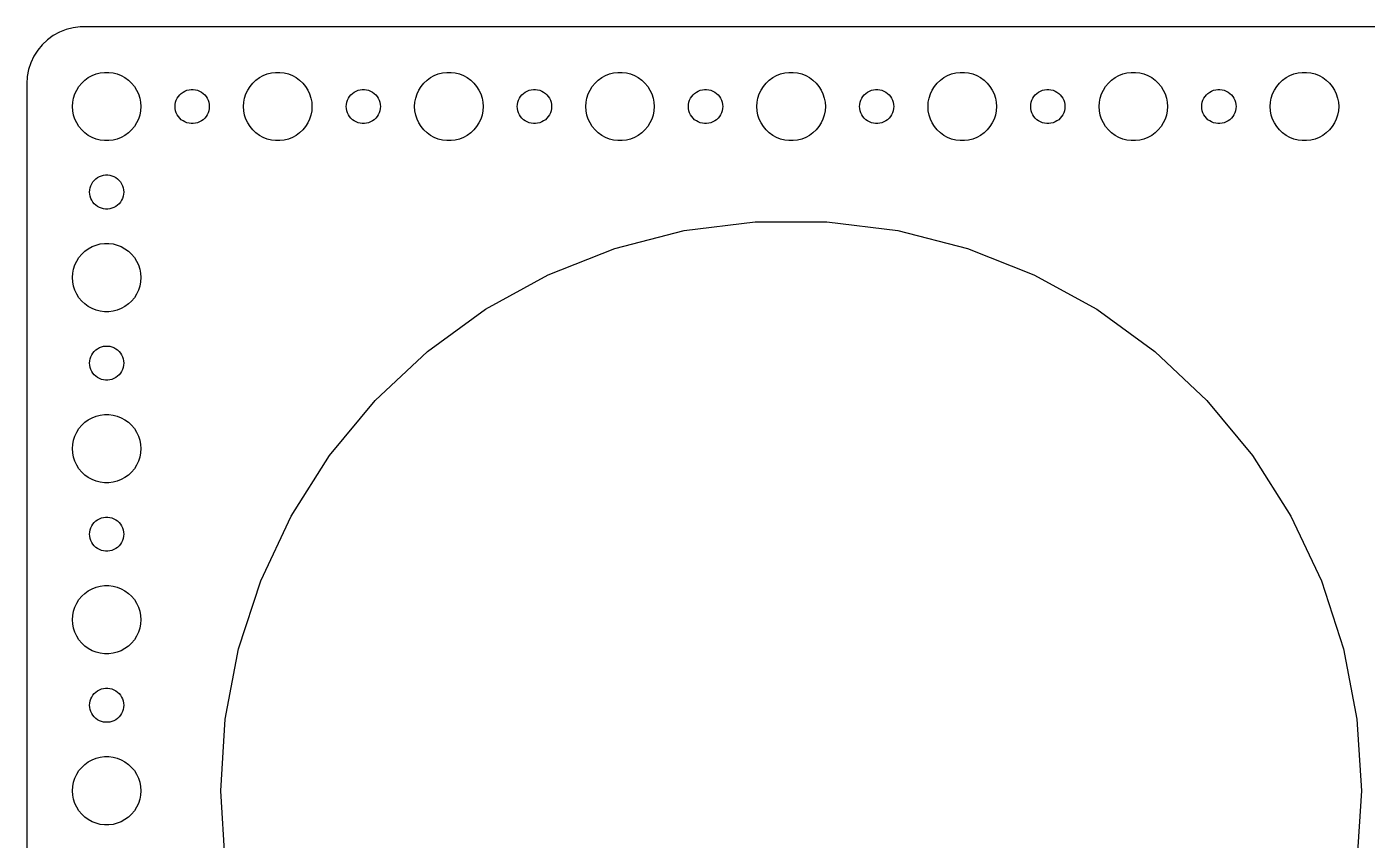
# Model space of a CAD drawing. Header units: metres. Extents: x -277 to 277, y -67 to 67.
# Drawn here: x -277 to -159.5, y -4.3 to 67 of the extents above; entities that cross this region are included whole.
import ezdxf

# ---------------------------------------------------------------- set-up
doc = ezdxf.new("R2010")
doc.units = ezdxf.units.M

msp = doc.modelspace()

# ---------------------------------------------------------------- linework, layer by layer
for p, q in [((-272.314, 66.9901), (-272.937, 66.9114)), ((272.314, 66.9901), (-272.314, 66.9901)), ((-275.187, 65.8526), (-275.645, 65.4227)), ((-274.679, 66.2216), (-275.187, 65.8526)), ((-274.129, 66.5241), (-274.679, 66.2216)), ((-273.545, 66.7553), (-274.129, 66.5241)), ((-272.937, 66.9114), (-273.545, 66.7553)), ((-276.045, 64.9389), (-276.382, 64.4088)), ((-275.645, 65.4227), (-276.045, 64.9389)), ((-276.649, 63.8406), (-276.843, 63.2434)), ((-276.382, 64.4088), (-276.649, 63.8406)), ((-276.961, 62.6267), (-277, 62)), ((-276.843, 63.2434), (-276.961, 62.6267)), ((-272.187, 62.0536), (-271.912, 62.3115)), ((-271.912, 62.3115), (-271.607, 62.533)), ((-271.607, 62.533), (-271.277, 62.7145)), ((-271.277, 62.7145), (-270.927, 62.8532)), ((-270.927, 62.8532), (-270.562, 62.9469)), ((-270.562, 62.9469), (-270.188, 62.9941)), ((-270.188, 62.9941), (-269.812, 62.9941)), ((-269.812, 62.9941), (-269.438, 62.9469)), ((-269.438, 62.9469), (-269.073, 62.8532)), ((-269.073, 62.8532), (-268.723, 62.7145)), ((-268.723, 62.7145), (-268.393, 62.533)), ((-268.393, 62.533), (-268.088, 62.3115)), ((-268.088, 62.3115), (-267.813, 62.0536)), ((-257.187, 62.0536), (-256.912, 62.3115)), ((-256.912, 62.3115), (-256.607, 62.533)), ((-256.607, 62.533), (-256.277, 62.7145)), ((-256.277, 62.7145), (-255.927, 62.8532)), ((-255.927, 62.8532), (-255.562, 62.9469)), ((-255.562, 62.9469), (-255.188, 62.9941)), ((-255.188, 62.9941), (-254.812, 62.9941)), ((-254.812, 62.9941), (-254.438, 62.9469)), ((-254.438, 62.9469), (-254.073, 62.8532)), ((-254.073, 62.8532), (-253.723, 62.7145)), ((-253.723, 62.7145), (-253.393, 62.533)), ((-253.393, 62.533), (-253.088, 62.3115)), ((-253.088, 62.3115), (-252.813, 62.0536)), ((-242.187, 62.0536), (-241.912, 62.3115)), ((-241.912, 62.3115), (-241.607, 62.533)), ((-241.607, 62.533), (-241.277, 62.7145)), ((-241.277, 62.7145), (-240.927, 62.8532)), ((-240.927, 62.8532), (-240.562, 62.9469)), ((-240.562, 62.9469), (-240.188, 62.9941)), ((-240.188, 62.9941), (-239.812, 62.9941)), ((-239.812, 62.9941), (-239.438, 62.9469)), ((-239.438, 62.9469), (-239.073, 62.8532)), ((-239.073, 62.8532), (-238.723, 62.7145)), ((-238.723, 62.7145), (-238.393, 62.533)), ((-238.393, 62.533), (-238.088, 62.3115)), ((-238.088, 62.3115), (-237.813, 62.0536)), ((-227.187, 62.0536), (-226.912, 62.3115)), ((-226.912, 62.3115), (-226.607, 62.533)), ((-226.607, 62.533), (-226.277, 62.7145)), ((-226.277, 62.7145), (-225.927, 62.8532)), ((-225.927, 62.8532), (-225.562, 62.9469)), ((-225.562, 62.9469), (-225.188, 62.9941)), ((-225.188, 62.9941), (-224.812, 62.9941)), ((-224.812, 62.9941), (-224.438, 62.9469)), ((-224.438, 62.9469), (-224.073, 62.8532)), ((-224.073, 62.8532), (-223.723, 62.7145)), ((-223.723, 62.7145), (-223.393, 62.533)), ((-223.393, 62.533), (-223.088, 62.3115)), ((-223.088, 62.3115), (-222.813, 62.0536)), ((-212.187, 62.0536), (-211.912, 62.3115)), ((-211.912, 62.3115), (-211.607, 62.533)), ((-211.607, 62.533), (-211.277, 62.7145)), ((-211.277, 62.7145), (-210.927, 62.8532)), ((-210.927, 62.8532), (-210.562, 62.9469)), ((-210.562, 62.9469), (-210.188, 62.9941)), ((-210.188, 62.9941), (-209.812, 62.9941)), ((-209.812, 62.9941), (-209.438, 62.9469)), ((-209.438, 62.9469), (-209.073, 62.8532)), ((-209.073, 62.8532), (-208.723, 62.7145)), ((-208.723, 62.7145), (-208.393, 62.533)), ((-208.393, 62.533), (-208.088, 62.3115)), ((-208.088, 62.3115), (-207.813, 62.0536)), ((-197.187, 62.0536), (-196.912, 62.3115)), ((-196.912, 62.3115), (-196.607, 62.533)), ((-196.607, 62.533), (-196.277, 62.7145)), ((-196.277, 62.7145), (-195.927, 62.8532)), ((-195.927, 62.8532), (-195.562, 62.9469)), ((-195.562, 62.9469), (-195.188, 62.9941)), ((-195.188, 62.9941), (-194.812, 62.9941)), ((-194.812, 62.9941), (-194.438, 62.9469)), ((-194.438, 62.9469), (-194.073, 62.8532)), ((-194.073, 62.8532), (-193.723, 62.7145)), ((-193.723, 62.7145), (-193.393, 62.533)), ((-193.393, 62.533), (-193.088, 62.3115)), ((-193.088, 62.3115), (-192.813, 62.0536)), ((-182.187, 62.0536), (-181.912, 62.3115)), ((-181.912, 62.3115), (-181.607, 62.533)), ((-181.607, 62.533), (-181.277, 62.7145)), ((-181.277, 62.7145), (-180.927, 62.8532)), ((-180.927, 62.8532), (-180.562, 62.9469)), ((-180.562, 62.9469), (-180.188, 62.9941)), ((-180.188, 62.9941), (-179.812, 62.9941)), ((-179.812, 62.9941), (-179.438, 62.9469)), ((-179.438, 62.9469), (-179.073, 62.8532)), ((-179.073, 62.8532), (-178.723, 62.7145)), ((-178.723, 62.7145), (-178.393, 62.533)), ((-178.393, 62.533), (-178.088, 62.3115)), ((-178.088, 62.3115), (-177.813, 62.0536)), ((-167.187, 62.0536), (-166.912, 62.3115)), ((-166.912, 62.3115), (-166.607, 62.533)), ((-166.607, 62.533), (-166.277, 62.7145)), ((-166.277, 62.7145), (-165.927, 62.8532)), ((-165.927, 62.8532), (-165.562, 62.9469)), ((-165.562, 62.9469), (-165.188, 62.9941)), ((-165.188, 62.9941), (-164.812, 62.9941)), ((-164.812, 62.9941), (-164.438, 62.9469)), ((-164.438, 62.9469), (-164.073, 62.8532)), ((-164.073, 62.8532), (-163.723, 62.7145)), ((-163.723, 62.7145), (-163.393, 62.533)), ((-163.393, 62.533), (-163.088, 62.3115)), ((-163.088, 62.3115), (-162.813, 62.0536)), ((-277, 62), (-277, -62)), ((-272.906, 60.7461), (-272.789, 61.1044)), ((-272.789, 61.1044), (-272.629, 61.4453)), ((-272.629, 61.4453), (-272.427, 61.7634)), ((-272.427, 61.7634), (-272.187, 62.0536)), ((-267.813, 62.0536), (-267.573, 61.7634)), ((-267.573, 61.7634), (-267.371, 61.4453)), ((-267.371, 61.4453), (-267.211, 61.1044)), ((-267.211, 61.1044), (-267.094, 60.7461)), ((-263.593, 61.0268), (-263.456, 61.1558)), ((-263.456, 61.1558), (-263.304, 61.2665)), ((-263.304, 61.2665), (-263.139, 61.3572)), ((-263.139, 61.3572), (-262.964, 61.4266)), ((-262.964, 61.4266), (-262.781, 61.4734)), ((-262.781, 61.4734), (-262.594, 61.497)), ((-262.594, 61.497), (-262.406, 61.497)), ((-262.406, 61.497), (-262.219, 61.4734)), ((-262.219, 61.4734), (-262.036, 61.4266)), ((-262.036, 61.4266), (-261.861, 61.3572)), ((-261.861, 61.3572), (-261.696, 61.2665)), ((-261.696, 61.2665), (-261.544, 61.1558)), ((-261.544, 61.1558), (-261.407, 61.0268)), ((-257.906, 60.7461), (-257.789, 61.1044)), ((-257.789, 61.1044), (-257.629, 61.4453)), ((-257.629, 61.4453), (-257.427, 61.7634)), ((-257.427, 61.7634), (-257.187, 62.0536)), ((-252.813, 62.0536), (-252.573, 61.7634)), ((-252.573, 61.7634), (-252.371, 61.4453)), ((-252.371, 61.4453), (-252.211, 61.1044)), ((-252.211, 61.1044), (-252.094, 60.7461)), ((-248.593, 61.0268), (-248.456, 61.1558)), ((-248.456, 61.1558), (-248.304, 61.2665)), ((-248.304, 61.2665), (-248.139, 61.3572)), ((-248.139, 61.3572), (-247.964, 61.4266)), ((-247.964, 61.4266), (-247.781, 61.4734)), ((-247.781, 61.4734), (-247.594, 61.497)), ((-247.594, 61.497), (-247.406, 61.497)), ((-247.406, 61.497), (-247.219, 61.4734)), ((-247.219, 61.4734), (-247.036, 61.4266)), ((-247.036, 61.4266), (-246.861, 61.3572)), ((-246.861, 61.3572), (-246.696, 61.2665)), ((-246.696, 61.2665), (-246.544, 61.1558)), ((-246.544, 61.1558), (-246.407, 61.0268)), ((-242.906, 60.7461), (-242.789, 61.1044)), ((-242.789, 61.1044), (-242.629, 61.4453)), ((-242.629, 61.4453), (-242.427, 61.7634)), ((-242.427, 61.7634), (-242.187, 62.0536)), ((-237.813, 62.0536), (-237.573, 61.7634)), ((-237.573, 61.7634), (-237.371, 61.4453)), ((-237.371, 61.4453), (-237.211, 61.1044)), ((-237.211, 61.1044), (-237.094, 60.7461)), ((-233.593, 61.0268), (-233.456, 61.1558)), ((-233.456, 61.1558), (-233.304, 61.2665)), ((-233.304, 61.2665), (-233.139, 61.3572)), ((-233.139, 61.3572), (-232.964, 61.4266)), ((-232.964, 61.4266), (-232.781, 61.4734)), ((-232.781, 61.4734), (-232.594, 61.497)), ((-232.594, 61.497), (-232.406, 61.497)), ((-232.406, 61.497), (-232.219, 61.4734)), ((-232.219, 61.4734), (-232.036, 61.4266)), ((-232.036, 61.4266), (-231.861, 61.3572)), ((-231.861, 61.3572), (-231.696, 61.2665)), ((-231.696, 61.2665), (-231.544, 61.1558)), ((-231.544, 61.1558), (-231.407, 61.0268)), ((-227.906, 60.7461), (-227.789, 61.1044)), ((-227.789, 61.1044), (-227.629, 61.4453)), ((-227.629, 61.4453), (-227.427, 61.7634)), ((-227.427, 61.7634), (-227.187, 62.0536)), ((-222.813, 62.0536), (-222.573, 61.7634)), ((-222.573, 61.7634), (-222.371, 61.4453)), ((-222.371, 61.4453), (-222.211, 61.1044)), ((-222.211, 61.1044), (-222.094, 60.7461)), ((-218.593, 61.0268), (-218.456, 61.1558)), ((-218.456, 61.1558), (-218.304, 61.2665)), ((-218.304, 61.2665), (-218.139, 61.3572)), ((-218.139, 61.3572), (-217.964, 61.4266)), ((-217.964, 61.4266), (-217.781, 61.4734)), ((-217.781, 61.4734), (-217.594, 61.497)), ((-217.594, 61.497), (-217.406, 61.497)), ((-217.406, 61.497), (-217.219, 61.4734)), ((-217.219, 61.4734), (-217.036, 61.4266)), ((-217.036, 61.4266), (-216.861, 61.3572)), ((-216.861, 61.3572), (-216.696, 61.2665)), ((-216.696, 61.2665), (-216.544, 61.1558)), ((-216.544, 61.1558), (-216.407, 61.0268)), ((-212.906, 60.7461), (-212.789, 61.1044)), ((-212.789, 61.1044), (-212.629, 61.4453)), ((-212.629, 61.4453), (-212.427, 61.7634)), ((-212.427, 61.7634), (-212.187, 62.0536)), ((-207.813, 62.0536), (-207.573, 61.7634)), ((-207.573, 61.7634), (-207.371, 61.4453)), ((-207.371, 61.4453), (-207.211, 61.1044)), ((-207.211, 61.1044), (-207.094, 60.7461)), ((-203.593, 61.0268), (-203.456, 61.1558)), ((-203.456, 61.1558), (-203.304, 61.2665)), ((-203.304, 61.2665), (-203.139, 61.3572)), ((-203.139, 61.3572), (-202.964, 61.4266)), ((-202.964, 61.4266), (-202.781, 61.4734)), ((-202.781, 61.4734), (-202.594, 61.497)), ((-202.594, 61.497), (-202.406, 61.497)), ((-202.406, 61.497), (-202.219, 61.4734)), ((-202.219, 61.4734), (-202.036, 61.4266)), ((-202.036, 61.4266), (-201.861, 61.3572)), ((-201.861, 61.3572), (-201.696, 61.2665)), ((-201.696, 61.2665), (-201.544, 61.1558)), ((-201.544, 61.1558), (-201.407, 61.0268)), ((-197.906, 60.7461), (-197.789, 61.1044)), ((-197.789, 61.1044), (-197.629, 61.4453)), ((-197.629, 61.4453), (-197.427, 61.7634)), ((-197.427, 61.7634), (-197.187, 62.0536)), ((-192.813, 62.0536), (-192.573, 61.7634)), ((-192.573, 61.7634), (-192.371, 61.4453)), ((-192.371, 61.4453), (-192.211, 61.1044)), ((-192.211, 61.1044), (-192.094, 60.7461)), ((-188.593, 61.0268), (-188.456, 61.1558)), ((-188.456, 61.1558), (-188.304, 61.2665)), ((-188.304, 61.2665), (-188.139, 61.3572)), ((-188.139, 61.3572), (-187.964, 61.4266)), ((-187.964, 61.4266), (-187.781, 61.4734)), ((-187.781, 61.4734), (-187.594, 61.497)), ((-187.594, 61.497), (-187.406, 61.497)), ((-187.406, 61.497), (-187.219, 61.4734)), ((-187.219, 61.4734), (-187.036, 61.4266)), ((-187.036, 61.4266), (-186.861, 61.3572)), ((-186.861, 61.3572), (-186.696, 61.2665)), ((-186.696, 61.2665), (-186.544, 61.1558)), ((-186.544, 61.1558), (-186.407, 61.0268)), ((-182.906, 60.7461), (-182.789, 61.1044)), ((-182.789, 61.1044), (-182.629, 61.4453)), ((-182.629, 61.4453), (-182.427, 61.7634)), ((-182.427, 61.7634), (-182.187, 62.0536)), ((-177.813, 62.0536), (-177.573, 61.7634)), ((-177.573, 61.7634), (-177.371, 61.4453)), ((-177.371, 61.4453), (-177.211, 61.1044)), ((-177.211, 61.1044), (-177.094, 60.7461)), ((-173.593, 61.0268), (-173.456, 61.1558)), ((-173.456, 61.1558), (-173.304, 61.2665)), ((-173.304, 61.2665), (-173.139, 61.3572)), ((-173.139, 61.3572), (-172.964, 61.4266)), ((-172.964, 61.4266), (-172.781, 61.4734)), ((-172.781, 61.4734), (-172.594, 61.497)), ((-172.594, 61.497), (-172.406, 61.497)), ((-172.406, 61.497), (-172.219, 61.4734)), ((-172.219, 61.4734), (-172.036, 61.4266)), ((-172.036, 61.4266), (-171.861, 61.3572)), ((-171.861, 61.3572), (-171.696, 61.2665)), ((-171.696, 61.2665), (-171.544, 61.1558)), ((-171.544, 61.1558), (-171.407, 61.0268)), ((-167.906, 60.7461), (-167.789, 61.1044)), ((-167.789, 61.1044), (-167.629, 61.4453)), ((-167.629, 61.4453), (-167.427, 61.7634)), ((-167.427, 61.7634), (-167.187, 62.0536)), ((-162.813, 62.0536), (-162.573, 61.7634)), ((-162.573, 61.7634), (-162.371, 61.4453)), ((-162.371, 61.4453), (-162.211, 61.1044)), ((-162.211, 61.1044), (-162.094, 60.7461)), ((-273, 60), (-272.976, 60.376)), ((-272.976, 59.624), (-273, 60)), ((-272.976, 60.376), (-272.906, 60.7461)), ((-267.094, 60.7461), (-267.024, 60.376)), ((-267.024, 60.376), (-267, 60)), ((-267, 60), (-267.024, 59.624)), ((-264, 60), (-263.988, 60.188)), ((-263.988, 59.812), (-264, 60)), ((-263.988, 60.188), (-263.953, 60.373)), ((-263.953, 60.373), (-263.895, 60.5522)), ((-263.895, 60.5522), (-263.814, 60.7226)), ((-263.814, 60.7226), (-263.714, 60.8817)), ((-263.714, 60.8817), (-263.593, 61.0268)), ((-261.407, 61.0268), (-261.286, 60.8817)), ((-261.286, 60.8817), (-261.186, 60.7226)), ((-261.186, 60.7226), (-261.105, 60.5522)), ((-261.105, 60.5522), (-261.047, 60.373)), ((-261.047, 60.373), (-261.012, 60.188)), ((-261.012, 60.188), (-261, 60)), ((-261, 60), (-261.012, 59.812)), ((-258, 60), (-257.976, 60.376)), ((-257.976, 59.624), (-258, 60)), ((-257.976, 60.376), (-257.906, 60.7461)), ((-252.094, 60.7461), (-252.024, 60.376)), ((-252.024, 60.376), (-252, 60)), ((-252, 60), (-252.024, 59.624)), ((-249, 60), (-248.988, 60.188)), ((-248.988, 59.812), (-249, 60)), ((-248.988, 60.188), (-248.953, 60.373)), ((-248.953, 60.373), (-248.895, 60.5522)), ((-248.895, 60.5522), (-248.814, 60.7226)), ((-248.814, 60.7226), (-248.714, 60.8817)), ((-248.714, 60.8817), (-248.593, 61.0268)), ((-246.407, 61.0268), (-246.286, 60.8817)), ((-246.286, 60.8817), (-246.186, 60.7226)), ((-246.186, 60.7226), (-246.105, 60.5522)), ((-246.105, 60.5522), (-246.047, 60.373)), ((-246.047, 60.373), (-246.012, 60.188)), ((-246.012, 60.188), (-246, 60)), ((-246, 60), (-246.012, 59.812)), ((-243, 60), (-242.976, 60.376)), ((-242.976, 59.624), (-243, 60)), ((-242.976, 60.376), (-242.906, 60.7461)), ((-237.094, 60.7461), (-237.024, 60.376)), ((-237.024, 60.376), (-237, 60)), ((-237, 60), (-237.024, 59.624)), ((-234, 60), (-233.988, 60.188)), ((-233.988, 59.812), (-234, 60)), ((-233.988, 60.188), (-233.953, 60.373)), ((-233.953, 60.373), (-233.895, 60.5522)), ((-233.895, 60.5522), (-233.814, 60.7226)), ((-233.814, 60.7226), (-233.714, 60.8817)), ((-233.714, 60.8817), (-233.593, 61.0268)), ((-231.407, 61.0268), (-231.286, 60.8817)), ((-231.286, 60.8817), (-231.186, 60.7226)), ((-231.186, 60.7226), (-231.105, 60.5522)), ((-231.105, 60.5522), (-231.047, 60.373)), ((-231.047, 60.373), (-231.012, 60.188)), ((-231.012, 60.188), (-231, 60)), ((-231, 60), (-231.012, 59.812)), ((-228, 60), (-227.976, 60.376)), ((-227.976, 59.624), (-228, 60)), ((-227.976, 60.376), (-227.906, 60.7461)), ((-222.094, 60.7461), (-222.024, 60.376)), ((-222.024, 60.376), (-222, 60)), ((-222, 60), (-222.024, 59.624)), ((-219, 60), (-218.988, 60.188)), ((-218.988, 59.812), (-219, 60)), ((-218.988, 60.188), (-218.953, 60.373)), ((-218.953, 60.373), (-218.895, 60.5522)), ((-218.895, 60.5522), (-218.814, 60.7226)), ((-218.814, 60.7226), (-218.714, 60.8817)), ((-218.714, 60.8817), (-218.593, 61.0268)), ((-216.407, 61.0268), (-216.286, 60.8817)), ((-216.286, 60.8817), (-216.186, 60.7226)), ((-216.186, 60.7226), (-216.105, 60.5522)), ((-216.105, 60.5522), (-216.047, 60.373)), ((-216.047, 60.373), (-216.012, 60.188)), ((-216.012, 60.188), (-216, 60)), ((-216, 60), (-216.012, 59.812)), ((-213, 60), (-212.976, 60.376)), ((-212.976, 59.624), (-213, 60)), ((-212.976, 60.376), (-212.906, 60.7461)), ((-207.094, 60.7461), (-207.024, 60.376)), ((-207.024, 60.376), (-207, 60)), ((-207, 60), (-207.024, 59.624)), ((-204, 60), (-203.988, 60.188)), ((-203.988, 59.812), (-204, 60)), ((-203.988, 60.188), (-203.953, 60.373)), ((-203.953, 60.373), (-203.895, 60.5522)), ((-203.895, 60.5522), (-203.814, 60.7226)), ((-203.814, 60.7226), (-203.714, 60.8817)), ((-203.714, 60.8817), (-203.593, 61.0268)), ((-201.407, 61.0268), (-201.286, 60.8817)), ((-201.286, 60.8817), (-201.186, 60.7226)), ((-201.186, 60.7226), (-201.105, 60.5522)), ((-201.105, 60.5522), (-201.047, 60.373)), ((-201.047, 60.373), (-201.012, 60.188)), ((-201.012, 60.188), (-201, 60)), ((-201, 60), (-201.012, 59.812)), ((-198, 60), (-197.976, 60.376)), ((-197.976, 59.624), (-198, 60)), ((-197.976, 60.376), (-197.906, 60.7461)), ((-192.094, 60.7461), (-192.024, 60.376)), ((-192.024, 60.376), (-192, 60)), ((-192, 60), (-192.024, 59.624)), ((-189, 60), (-188.988, 60.188)), ((-188.988, 59.812), (-189, 60)), ((-188.988, 60.188), (-188.953, 60.373)), ((-188.953, 60.373), (-188.895, 60.5522)), ((-188.895, 60.5522), (-188.814, 60.7226)), ((-188.814, 60.7226), (-188.714, 60.8817)), ((-188.714, 60.8817), (-188.593, 61.0268)), ((-186.407, 61.0268), (-186.286, 60.8817)), ((-186.286, 60.8817), (-186.186, 60.7226)), ((-186.186, 60.7226), (-186.105, 60.5522)), ((-186.105, 60.5522), (-186.047, 60.373)), ((-186.047, 60.373), (-186.012, 60.188)), ((-186.012, 60.188), (-186, 60)), ((-186, 60), (-186.012, 59.812)), ((-183, 60), (-182.976, 60.376)), ((-182.976, 59.624), (-183, 60)), ((-182.976, 60.376), (-182.906, 60.7461)), ((-177.094, 60.7461), (-177.024, 60.376)), ((-177.024, 60.376), (-177, 60)), ((-177, 60), (-177.024, 59.624)), ((-174, 60), (-173.988, 60.188)), ((-173.988, 59.812), (-174, 60)), ((-173.988, 60.188), (-173.953, 60.373)), ((-173.953, 60.373), (-173.895, 60.5522)), ((-173.895, 60.5522), (-173.814, 60.7226)), ((-173.814, 60.7226), (-173.714, 60.8817)), ((-173.714, 60.8817), (-173.593, 61.0268)), ((-171.407, 61.0268), (-171.286, 60.8817)), ((-171.286, 60.8817), (-171.186, 60.7226)), ((-171.186, 60.7226), (-171.105, 60.5522)), ((-171.105, 60.5522), (-171.047, 60.373)), ((-171.047, 60.373), (-171.012, 60.188)), ((-171.012, 60.188), (-171, 60)), ((-171, 60), (-171.012, 59.812)), ((-168, 60), (-167.976, 60.376)), ((-167.976, 59.624), (-168, 60)), ((-167.976, 60.376), (-167.906, 60.7461)), ((-162.094, 60.7461), (-162.024, 60.376)), ((-162.024, 60.376), (-162, 60)), ((-162, 60), (-162.024, 59.624)), ((-272.906, 59.2539), (-272.976, 59.624)), ((-272.789, 58.8956), (-272.906, 59.2539)), ((-272.629, 58.5547), (-272.789, 58.8956)), ((-267.211, 58.8956), (-267.371, 58.5547)), ((-267.094, 59.2539), (-267.211, 58.8956)), ((-267.024, 59.624), (-267.094, 59.2539)), ((-263.953, 59.627), (-263.988, 59.812)), ((-263.895, 59.4478), (-263.953, 59.627)), ((-263.814, 59.2774), (-263.895, 59.4478)), ((-263.714, 59.1183), (-263.814, 59.2774)), ((-263.593, 58.9732), (-263.714, 59.1183)), ((-263.456, 58.8442), (-263.593, 58.9732)), ((-263.304, 58.7335), (-263.456, 58.8442)), ((-261.544, 58.8442), (-261.696, 58.7335)), ((-261.407, 58.9732), (-261.544, 58.8442)), ((-261.286, 59.1183), (-261.407, 58.9732)), ((-261.186, 59.2774), (-261.286, 59.1183)), ((-261.105, 59.4478), (-261.186, 59.2774)), ((-261.047, 59.627), (-261.105, 59.4478)), ((-261.012, 59.812), (-261.047, 59.627)), ((-257.906, 59.2539), (-257.976, 59.624)), ((-257.789, 58.8956), (-257.906, 59.2539)), ((-257.629, 58.5547), (-257.789, 58.8956)), ((-252.211, 58.8956), (-252.371, 58.5547)), ((-252.094, 59.2539), (-252.211, 58.8956)), ((-252.024, 59.624), (-252.094, 59.2539)), ((-248.953, 59.627), (-248.988, 59.812)), ((-248.895, 59.4478), (-248.953, 59.627)), ((-248.814, 59.2774), (-248.895, 59.4478)), ((-248.714, 59.1183), (-248.814, 59.2774)), ((-248.593, 58.9732), (-248.714, 59.1183)), ((-248.456, 58.8442), (-248.593, 58.9732)), ((-248.304, 58.7335), (-248.456, 58.8442)), ((-246.544, 58.8442), (-246.696, 58.7335)), ((-246.407, 58.9732), (-246.544, 58.8442)), ((-246.286, 59.1183), (-246.407, 58.9732)), ((-246.186, 59.2774), (-246.286, 59.1183)), ((-246.105, 59.4478), (-246.186, 59.2774)), ((-246.047, 59.627), (-246.105, 59.4478)), ((-246.012, 59.812), (-246.047, 59.627)), ((-242.906, 59.2539), (-242.976, 59.624)), ((-242.789, 58.8956), (-242.906, 59.2539)), ((-242.629, 58.5547), (-242.789, 58.8956)), ((-237.211, 58.8956), (-237.371, 58.5547)), ((-237.094, 59.2539), (-237.211, 58.8956)), ((-237.024, 59.624), (-237.094, 59.2539)), ((-233.953, 59.627), (-233.988, 59.812)), ((-233.895, 59.4478), (-233.953, 59.627)), ((-233.814, 59.2774), (-233.895, 59.4478)), ((-233.714, 59.1183), (-233.814, 59.2774)), ((-233.593, 58.9732), (-233.714, 59.1183)), ((-233.456, 58.8442), (-233.593, 58.9732)), ((-233.304, 58.7335), (-233.456, 58.8442)), ((-231.544, 58.8442), (-231.696, 58.7335)), ((-231.407, 58.9732), (-231.544, 58.8442)), ((-231.286, 59.1183), (-231.407, 58.9732)), ((-231.186, 59.2774), (-231.286, 59.1183)), ((-231.105, 59.4478), (-231.186, 59.2774)), ((-231.047, 59.627), (-231.105, 59.4478)), ((-231.012, 59.812), (-231.047, 59.627)), ((-227.906, 59.2539), (-227.976, 59.624)), ((-227.789, 58.8956), (-227.906, 59.2539)), ((-227.629, 58.5547), (-227.789, 58.8956)), ((-222.211, 58.8956), (-222.371, 58.5547)), ((-222.094, 59.2539), (-222.211, 58.8956)), ((-222.024, 59.624), (-222.094, 59.2539)), ((-218.953, 59.627), (-218.988, 59.812)), ((-218.895, 59.4478), (-218.953, 59.627)), ((-218.814, 59.2774), (-218.895, 59.4478)), ((-218.714, 59.1183), (-218.814, 59.2774)), ((-218.593, 58.9732), (-218.714, 59.1183)), ((-218.456, 58.8442), (-218.593, 58.9732)), ((-218.304, 58.7335), (-218.456, 58.8442)), ((-216.544, 58.8442), (-216.696, 58.7335)), ((-216.407, 58.9732), (-216.544, 58.8442)), ((-216.286, 59.1183), (-216.407, 58.9732)), ((-216.186, 59.2774), (-216.286, 59.1183)), ((-216.105, 59.4478), (-216.186, 59.2774)), ((-216.047, 59.627), (-216.105, 59.4478)), ((-216.012, 59.812), (-216.047, 59.627)), ((-212.906, 59.2539), (-212.976, 59.624)), ((-212.789, 58.8956), (-212.906, 59.2539)), ((-212.629, 58.5547), (-212.789, 58.8956)), ((-207.211, 58.8956), (-207.371, 58.5547)), ((-207.094, 59.2539), (-207.211, 58.8956)), ((-207.024, 59.624), (-207.094, 59.2539)), ((-203.953, 59.627), (-203.988, 59.812)), ((-203.895, 59.4478), (-203.953, 59.627)), ((-203.814, 59.2774), (-203.895, 59.4478)), ((-203.714, 59.1183), (-203.814, 59.2774)), ((-203.593, 58.9732), (-203.714, 59.1183)), ((-203.456, 58.8442), (-203.593, 58.9732)), ((-203.304, 58.7335), (-203.456, 58.8442)), ((-201.544, 58.8442), (-201.696, 58.7335)), ((-201.407, 58.9732), (-201.544, 58.8442)), ((-201.286, 59.1183), (-201.407, 58.9732)), ((-201.186, 59.2774), (-201.286, 59.1183)), ((-201.105, 59.4478), (-201.186, 59.2774)), ((-201.047, 59.627), (-201.105, 59.4478)), ((-201.012, 59.812), (-201.047, 59.627)), ((-197.906, 59.2539), (-197.976, 59.624)), ((-197.789, 58.8956), (-197.906, 59.2539)), ((-197.629, 58.5547), (-197.789, 58.8956)), ((-192.211, 58.8956), (-192.371, 58.5547)), ((-192.094, 59.2539), (-192.211, 58.8956)), ((-192.024, 59.624), (-192.094, 59.2539)), ((-188.953, 59.627), (-188.988, 59.812)), ((-188.895, 59.4478), (-188.953, 59.627)), ((-188.814, 59.2774), (-188.895, 59.4478)), ((-188.714, 59.1183), (-188.814, 59.2774)), ((-188.593, 58.9732), (-188.714, 59.1183)), ((-188.456, 58.8442), (-188.593, 58.9732)), ((-188.304, 58.7335), (-188.456, 58.8442)), ((-186.544, 58.8442), (-186.696, 58.7335)), ((-186.407, 58.9732), (-186.544, 58.8442)), ((-186.286, 59.1183), (-186.407, 58.9732)), ((-186.186, 59.2774), (-186.286, 59.1183)), ((-186.105, 59.4478), (-186.186, 59.2774)), ((-186.047, 59.627), (-186.105, 59.4478)), ((-186.012, 59.812), (-186.047, 59.627)), ((-182.906, 59.2539), (-182.976, 59.624)), ((-182.789, 58.8956), (-182.906, 59.2539)), ((-182.629, 58.5547), (-182.789, 58.8956)), ((-177.211, 58.8956), (-177.371, 58.5547)), ((-177.094, 59.2539), (-177.211, 58.8956)), ((-177.024, 59.624), (-177.094, 59.2539)), ((-173.953, 59.627), (-173.988, 59.812)), ((-173.895, 59.4478), (-173.953, 59.627)), ((-173.814, 59.2774), (-173.895, 59.4478)), ((-173.714, 59.1183), (-173.814, 59.2774)), ((-173.593, 58.9732), (-173.714, 59.1183)), ((-173.456, 58.8442), (-173.593, 58.9732)), ((-173.304, 58.7335), (-173.456, 58.8442)), ((-171.544, 58.8442), (-171.696, 58.7335)), ((-171.407, 58.9732), (-171.544, 58.8442)), ((-171.286, 59.1183), (-171.407, 58.9732)), ((-171.186, 59.2774), (-171.286, 59.1183)), ((-171.105, 59.4478), (-171.186, 59.2774)), ((-171.047, 59.627), (-171.105, 59.4478)), ((-171.012, 59.812), (-171.047, 59.627)), ((-167.906, 59.2539), (-167.976, 59.624)), ((-167.789, 58.8956), (-167.906, 59.2539)), ((-167.629, 58.5547), (-167.789, 58.8956)), ((-162.211, 58.8956), (-162.371, 58.5547)), ((-162.094, 59.2539), (-162.211, 58.8956)), ((-162.024, 59.624), (-162.094, 59.2539)), ((-272.427, 58.2366), (-272.629, 58.5547)), ((-272.187, 57.9464), (-272.427, 58.2366)), ((-271.912, 57.6885), (-272.187, 57.9464)), ((-271.607, 57.467), (-271.912, 57.6885)), ((-268.088, 57.6885), (-268.393, 57.467)), ((-267.813, 57.9464), (-268.088, 57.6885)), ((-267.573, 58.2366), (-267.813, 57.9464)), ((-267.371, 58.5547), (-267.573, 58.2366)), ((-263.139, 58.6428), (-263.304, 58.7335)), ((-262.964, 58.5734), (-263.139, 58.6428)), ((-262.781, 58.5266), (-262.964, 58.5734)), ((-262.594, 58.503), (-262.781, 58.5266)), ((-262.406, 58.503), (-262.594, 58.503)), ((-262.219, 58.5266), (-262.406, 58.503)), ((-262.036, 58.5734), (-262.219, 58.5266)), ((-261.861, 58.6428), (-262.036, 58.5734)), ((-261.696, 58.7335), (-261.861, 58.6428)), ((-257.427, 58.2366), (-257.629, 58.5547)), ((-257.187, 57.9464), (-257.427, 58.2366)), ((-256.912, 57.6885), (-257.187, 57.9464)), ((-256.607, 57.467), (-256.912, 57.6885)), ((-253.088, 57.6885), (-253.393, 57.467)), ((-252.813, 57.9464), (-253.088, 57.6885)), ((-252.573, 58.2366), (-252.813, 57.9464)), ((-252.371, 58.5547), (-252.573, 58.2366)), ((-248.139, 58.6428), (-248.304, 58.7335)), ((-247.964, 58.5734), (-248.139, 58.6428)), ((-247.781, 58.5266), (-247.964, 58.5734)), ((-247.594, 58.503), (-247.781, 58.5266)), ((-247.406, 58.503), (-247.594, 58.503)), ((-247.219, 58.5266), (-247.406, 58.503)), ((-247.036, 58.5734), (-247.219, 58.5266)), ((-246.861, 58.6428), (-247.036, 58.5734)), ((-246.696, 58.7335), (-246.861, 58.6428)), ((-242.427, 58.2366), (-242.629, 58.5547)), ((-242.187, 57.9464), (-242.427, 58.2366)), ((-241.912, 57.6885), (-242.187, 57.9464)), ((-241.607, 57.467), (-241.912, 57.6885)), ((-238.088, 57.6885), (-238.393, 57.467)), ((-237.813, 57.9464), (-238.088, 57.6885)), ((-237.573, 58.2366), (-237.813, 57.9464)), ((-237.371, 58.5547), (-237.573, 58.2366)), ((-233.139, 58.6428), (-233.304, 58.7335)), ((-232.964, 58.5734), (-233.139, 58.6428)), ((-232.781, 58.5266), (-232.964, 58.5734)), ((-232.594, 58.503), (-232.781, 58.5266)), ((-232.406, 58.503), (-232.594, 58.503)), ((-232.219, 58.5266), (-232.406, 58.503)), ((-232.036, 58.5734), (-232.219, 58.5266)), ((-231.861, 58.6428), (-232.036, 58.5734)), ((-231.696, 58.7335), (-231.861, 58.6428)), ((-227.427, 58.2366), (-227.629, 58.5547)), ((-227.187, 57.9464), (-227.427, 58.2366)), ((-226.912, 57.6885), (-227.187, 57.9464)), ((-226.607, 57.467), (-226.912, 57.6885)), ((-223.088, 57.6885), (-223.393, 57.467)), ((-222.813, 57.9464), (-223.088, 57.6885)), ((-222.573, 58.2366), (-222.813, 57.9464)), ((-222.371, 58.5547), (-222.573, 58.2366)), ((-218.139, 58.6428), (-218.304, 58.7335)), ((-217.964, 58.5734), (-218.139, 58.6428)), ((-217.781, 58.5266), (-217.964, 58.5734)), ((-217.594, 58.503), (-217.781, 58.5266)), ((-217.406, 58.503), (-217.594, 58.503)), ((-217.219, 58.5266), (-217.406, 58.503)), ((-217.036, 58.5734), (-217.219, 58.5266)), ((-216.861, 58.6428), (-217.036, 58.5734)), ((-216.696, 58.7335), (-216.861, 58.6428)), ((-212.427, 58.2366), (-212.629, 58.5547)), ((-212.187, 57.9464), (-212.427, 58.2366)), ((-211.912, 57.6885), (-212.187, 57.9464)), ((-211.607, 57.467), (-211.912, 57.6885)), ((-208.088, 57.6885), (-208.393, 57.467)), ((-207.813, 57.9464), (-208.088, 57.6885)), ((-207.573, 58.2366), (-207.813, 57.9464)), ((-207.371, 58.5547), (-207.573, 58.2366)), ((-203.139, 58.6428), (-203.304, 58.7335)), ((-202.964, 58.5734), (-203.139, 58.6428)), ((-202.781, 58.5266), (-202.964, 58.5734)), ((-202.594, 58.503), (-202.781, 58.5266)), ((-202.406, 58.503), (-202.594, 58.503)), ((-202.219, 58.5266), (-202.406, 58.503)), ((-202.036, 58.5734), (-202.219, 58.5266)), ((-201.861, 58.6428), (-202.036, 58.5734)), ((-201.696, 58.7335), (-201.861, 58.6428)), ((-197.427, 58.2366), (-197.629, 58.5547)), ((-197.187, 57.9464), (-197.427, 58.2366)), ((-196.912, 57.6885), (-197.187, 57.9464)), ((-196.607, 57.467), (-196.912, 57.6885)), ((-193.088, 57.6885), (-193.393, 57.467)), ((-192.813, 57.9464), (-193.088, 57.6885)), ((-192.573, 58.2366), (-192.813, 57.9464)), ((-192.371, 58.5547), (-192.573, 58.2366)), ((-188.139, 58.6428), (-188.304, 58.7335)), ((-187.964, 58.5734), (-188.139, 58.6428)), ((-187.781, 58.5266), (-187.964, 58.5734)), ((-187.594, 58.503), (-187.781, 58.5266)), ((-187.406, 58.503), (-187.594, 58.503)), ((-187.219, 58.5266), (-187.406, 58.503)), ((-187.036, 58.5734), (-187.219, 58.5266)), ((-186.861, 58.6428), (-187.036, 58.5734)), ((-186.696, 58.7335), (-186.861, 58.6428)), ((-182.427, 58.2366), (-182.629, 58.5547)), ((-182.187, 57.9464), (-182.427, 58.2366)), ((-181.912, 57.6885), (-182.187, 57.9464)), ((-181.607, 57.467), (-181.912, 57.6885)), ((-178.088, 57.6885), (-178.393, 57.467)), ((-177.813, 57.9464), (-178.088, 57.6885)), ((-177.573, 58.2366), (-177.813, 57.9464)), ((-177.371, 58.5547), (-177.573, 58.2366)), ((-173.139, 58.6428), (-173.304, 58.7335)), ((-172.964, 58.5734), (-173.139, 58.6428)), ((-172.781, 58.5266), (-172.964, 58.5734)), ((-172.594, 58.503), (-172.781, 58.5266)), ((-172.406, 58.503), (-172.594, 58.503)), ((-172.219, 58.5266), (-172.406, 58.503)), ((-172.036, 58.5734), (-172.219, 58.5266)), ((-171.861, 58.6428), (-172.036, 58.5734)), ((-171.696, 58.7335), (-171.861, 58.6428)), ((-167.427, 58.2366), (-167.629, 58.5547)), ((-167.187, 57.9464), (-167.427, 58.2366)), ((-166.912, 57.6885), (-167.187, 57.9464)), ((-166.607, 57.467), (-166.912, 57.6885)), ((-163.088, 57.6885), (-163.393, 57.467)), ((-162.813, 57.9464), (-163.088, 57.6885)), ((-162.573, 58.2366), (-162.813, 57.9464)), ((-162.371, 58.5547), (-162.573, 58.2366)), ((-271.277, 57.2855), (-271.607, 57.467)), ((-270.927, 57.1468), (-271.277, 57.2855)), ((-270.562, 57.0531), (-270.927, 57.1468)), ((-270.188, 57.0059), (-270.562, 57.0531)), ((-269.812, 57.0059), (-270.188, 57.0059)), ((-269.438, 57.0531), (-269.812, 57.0059)), ((-269.073, 57.1468), (-269.438, 57.0531)), ((-268.723, 57.2855), (-269.073, 57.1468)), ((-268.393, 57.467), (-268.723, 57.2855)), ((-256.277, 57.2855), (-256.607, 57.467)), ((-255.927, 57.1468), (-256.277, 57.2855)), ((-255.562, 57.0531), (-255.927, 57.1468)), ((-255.188, 57.0059), (-255.562, 57.0531)), ((-254.812, 57.0059), (-255.188, 57.0059)), ((-254.438, 57.0531), (-254.812, 57.0059)), ((-254.073, 57.1468), (-254.438, 57.0531)), ((-253.723, 57.2855), (-254.073, 57.1468)), ((-253.393, 57.467), (-253.723, 57.2855)), ((-241.277, 57.2855), (-241.607, 57.467)), ((-240.927, 57.1468), (-241.277, 57.2855)), ((-240.562, 57.0531), (-240.927, 57.1468)), ((-240.188, 57.0059), (-240.562, 57.0531)), ((-239.812, 57.0059), (-240.188, 57.0059)), ((-239.438, 57.0531), (-239.812, 57.0059)), ((-239.073, 57.1468), (-239.438, 57.0531)), ((-238.723, 57.2855), (-239.073, 57.1468)), ((-238.393, 57.467), (-238.723, 57.2855)), ((-226.277, 57.2855), (-226.607, 57.467)), ((-225.927, 57.1468), (-226.277, 57.2855)), ((-225.562, 57.0531), (-225.927, 57.1468)), ((-225.188, 57.0059), (-225.562, 57.0531)), ((-224.812, 57.0059), (-225.188, 57.0059)), ((-224.438, 57.0531), (-224.812, 57.0059)), ((-224.073, 57.1468), (-224.438, 57.0531)), ((-223.723, 57.2855), (-224.073, 57.1468)), ((-223.393, 57.467), (-223.723, 57.2855)), ((-211.277, 57.2855), (-211.607, 57.467)), ((-210.927, 57.1468), (-211.277, 57.2855)), ((-210.562, 57.0531), (-210.927, 57.1468)), ((-210.188, 57.0059), (-210.562, 57.0531)), ((-209.812, 57.0059), (-210.188, 57.0059)), ((-209.438, 57.0531), (-209.812, 57.0059)), ((-209.073, 57.1468), (-209.438, 57.0531)), ((-208.723, 57.2855), (-209.073, 57.1468)), ((-208.393, 57.467), (-208.723, 57.2855)), ((-196.277, 57.2855), (-196.607, 57.467)), ((-195.927, 57.1468), (-196.277, 57.2855)), ((-195.562, 57.0531), (-195.927, 57.1468)), ((-195.188, 57.0059), (-195.562, 57.0531)), ((-194.812, 57.0059), (-195.188, 57.0059)), ((-194.438, 57.0531), (-194.812, 57.0059)), ((-194.073, 57.1468), (-194.438, 57.0531)), ((-193.723, 57.2855), (-194.073, 57.1468)), ((-193.393, 57.467), (-193.723, 57.2855)), ((-181.277, 57.2855), (-181.607, 57.467)), ((-180.927, 57.1468), (-181.277, 57.2855)), ((-180.562, 57.0531), (-180.927, 57.1468)), ((-180.188, 57.0059), (-180.562, 57.0531)), ((-179.812, 57.0059), (-180.188, 57.0059)), ((-179.438, 57.0531), (-179.812, 57.0059)), ((-179.073, 57.1468), (-179.438, 57.0531)), ((-178.723, 57.2855), (-179.073, 57.1468)), ((-178.393, 57.467), (-178.723, 57.2855)), ((-166.277, 57.2855), (-166.607, 57.467)), ((-165.927, 57.1468), (-166.277, 57.2855)), ((-165.562, 57.0531), (-165.927, 57.1468)), ((-165.188, 57.0059), (-165.562, 57.0531)), ((-164.812, 57.0059), (-165.188, 57.0059)), ((-164.438, 57.0531), (-164.812, 57.0059)), ((-164.073, 57.1468), (-164.438, 57.0531)), ((-163.723, 57.2855), (-164.073, 57.1468)), ((-163.393, 57.467), (-163.723, 57.2855)), ((-271.453, 52.873), (-271.395, 53.0522)), ((-271.395, 53.0522), (-271.314, 53.2226)), ((-271.314, 53.2226), (-271.214, 53.3817)), ((-271.214, 53.3817), (-271.093, 53.5268)), ((-271.093, 53.5268), (-270.956, 53.6558)), ((-270.956, 53.6558), (-270.804, 53.7665)), ((-270.804, 53.7665), (-270.639, 53.8572)), ((-270.639, 53.8572), (-270.464, 53.9266)), ((-270.464, 53.9266), (-270.281, 53.9734)), ((-270.281, 53.9734), (-270.094, 53.997)), ((-270.094, 53.997), (-269.906, 53.997)), ((-269.906, 53.997), (-269.719, 53.9734)), ((-269.719, 53.9734), (-269.536, 53.9266)), ((-269.536, 53.9266), (-269.361, 53.8572)), ((-269.361, 53.8572), (-269.196, 53.7665)), ((-269.196, 53.7665), (-269.044, 53.6558)), ((-269.044, 53.6558), (-268.907, 53.5268)), ((-268.907, 53.5268), (-268.786, 53.3817)), ((-268.786, 53.3817), (-268.686, 53.2226)), ((-268.686, 53.2226), (-268.605, 53.0522)), ((-268.605, 53.0522), (-268.547, 52.873)), ((-271.5, 52.5), (-271.488, 52.688)), ((-271.488, 52.312), (-271.5, 52.5)), ((-271.488, 52.688), (-271.453, 52.873)), ((-271.453, 52.127), (-271.488, 52.312)), ((-271.395, 51.9478), (-271.453, 52.127)), ((-271.314, 51.7774), (-271.395, 51.9478)), ((-271.214, 51.6183), (-271.314, 51.7774)), ((-268.686, 51.7774), (-268.786, 51.6183)), ((-268.605, 51.9478), (-268.686, 51.7774)), ((-268.547, 52.127), (-268.605, 51.9478)), ((-268.547, 52.873), (-268.512, 52.688)), ((-268.512, 52.312), (-268.547, 52.127)), ((-268.512, 52.688), (-268.5, 52.5)), ((-268.5, 52.5), (-268.512, 52.312)), ((-271.093, 51.4732), (-271.214, 51.6183)), ((-270.956, 51.3442), (-271.093, 51.4732)), ((-270.804, 51.2335), (-270.956, 51.3442)), ((-270.639, 51.1428), (-270.804, 51.2335)), ((-270.464, 51.0734), (-270.639, 51.1428)), ((-270.281, 51.0266), (-270.464, 51.0734)), ((-270.094, 51.003), (-270.281, 51.0266)), ((-269.906, 51.003), (-270.094, 51.003)), ((-269.719, 51.0266), (-269.906, 51.003)), ((-269.536, 51.0734), (-269.719, 51.0266)), ((-269.361, 51.1428), (-269.536, 51.0734)), ((-269.196, 51.2335), (-269.361, 51.1428)), ((-269.044, 51.3442), (-269.196, 51.2335)), ((-268.907, 51.4732), (-269.044, 51.3442)), ((-268.786, 51.6183), (-268.907, 51.4732)), ((-219.369, 49.1143), (-213.14, 49.9013)), ((-213.14, 49.9013), (-206.86, 49.9013)), ((-206.86, 49.9013), (-200.631, 49.1143)), ((-225.451, 47.5528), (-219.369, 49.1143)), ((-200.631, 49.1143), (-194.549, 47.5528)), ((-272.427, 46.7634), (-272.187, 47.0536)), ((-272.187, 47.0536), (-271.912, 47.3115)), ((-271.912, 47.3115), (-271.607, 47.533)), ((-271.607, 47.533), (-271.277, 47.7145)), ((-271.277, 47.7145), (-270.927, 47.8532)), ((-270.927, 47.8532), (-270.562, 47.9469)), ((-270.562, 47.9469), (-270.188, 47.9941)), ((-270.188, 47.9941), (-269.812, 47.9941)), ((-269.812, 47.9941), (-269.438, 47.9469)), ((-269.438, 47.9469), (-269.073, 47.8532)), ((-269.073, 47.8532), (-268.723, 47.7145)), ((-268.723, 47.7145), (-268.393, 47.533)), ((-268.393, 47.533), (-268.088, 47.3115)), ((-268.088, 47.3115), (-267.813, 47.0536)), ((-267.813, 47.0536), (-267.573, 46.7634)), ((-231.289, 45.2413), (-225.451, 47.5528)), ((-194.549, 47.5528), (-188.711, 45.2413)), ((-272.906, 45.7461), (-272.789, 46.1044)), ((-272.789, 46.1044), (-272.629, 46.4453)), ((-272.629, 46.4453), (-272.427, 46.7634)), ((-267.573, 46.7634), (-267.371, 46.4453)), ((-267.371, 46.4453), (-267.211, 46.1044)), ((-267.211, 46.1044), (-267.094, 45.7461)), ((-273, 45), (-272.976, 45.376)), ((-272.976, 44.624), (-273, 45)), ((-272.976, 45.376), (-272.906, 45.7461)), ((-267.094, 45.7461), (-267.024, 45.376)), ((-267.024, 45.376), (-267, 45)), ((-267, 45), (-267.024, 44.624)), ((-236.791, 42.2164), (-231.289, 45.2413)), ((-188.711, 45.2413), (-183.209, 42.2164)), ((-272.906, 44.2539), (-272.976, 44.624)), ((-272.789, 43.8956), (-272.906, 44.2539)), ((-272.629, 43.5547), (-272.789, 43.8956)), ((-272.427, 43.2366), (-272.629, 43.5547)), ((-267.371, 43.5547), (-267.573, 43.2366)), ((-267.211, 43.8956), (-267.371, 43.5547)), ((-267.094, 44.2539), (-267.211, 43.8956)), ((-267.024, 44.624), (-267.094, 44.2539)), ((-272.187, 42.9464), (-272.427, 43.2366)), ((-271.912, 42.6885), (-272.187, 42.9464)), ((-271.607, 42.467), (-271.912, 42.6885)), ((-271.277, 42.2855), (-271.607, 42.467)), ((-268.393, 42.467), (-268.723, 42.2855)), ((-268.088, 42.6885), (-268.393, 42.467)), ((-267.813, 42.9464), (-268.088, 42.6885)), ((-267.573, 43.2366), (-267.813, 42.9464)), ((-270.927, 42.1468), (-271.277, 42.2855)), ((-270.562, 42.0531), (-270.927, 42.1468)), ((-270.188, 42.0059), (-270.562, 42.0531)), ((-269.812, 42.0059), (-270.188, 42.0059)), ((-269.438, 42.0531), (-269.812, 42.0059)), ((-269.073, 42.1468), (-269.438, 42.0531)), ((-268.723, 42.2855), (-269.073, 42.1468)), ((-241.871, 38.5257), (-236.791, 42.2164)), ((-183.209, 42.2164), (-178.129, 38.5257)), ((-270.804, 38.7665), (-270.639, 38.8572)), ((-270.639, 38.8572), (-270.464, 38.9266)), ((-270.464, 38.9266), (-270.281, 38.9734)), ((-270.281, 38.9734), (-270.094, 38.997)), ((-270.094, 38.997), (-269.906, 38.997)), ((-269.906, 38.997), (-269.719, 38.9734)), ((-269.719, 38.9734), (-269.536, 38.9266)), ((-269.536, 38.9266), (-269.361, 38.8572)), ((-269.361, 38.8572), (-269.196, 38.7665)), ((-271.5, 37.5), (-271.488, 37.688)), ((-271.488, 37.688), (-271.453, 37.873)), ((-271.453, 37.873), (-271.395, 38.0522)), ((-271.395, 38.0522), (-271.314, 38.2226)), ((-271.314, 38.2226), (-271.214, 38.3817)), ((-271.214, 38.3817), (-271.093, 38.5268)), ((-271.093, 38.5268), (-270.956, 38.6558)), ((-270.956, 38.6558), (-270.804, 38.7665)), ((-269.196, 38.7665), (-269.044, 38.6558)), ((-269.044, 38.6558), (-268.907, 38.5268)), ((-268.907, 38.5268), (-268.786, 38.3817)), ((-268.786, 38.3817), (-268.686, 38.2226)), ((-268.686, 38.2226), (-268.605, 38.0522)), ((-268.605, 38.0522), (-268.547, 37.873)), ((-268.547, 37.873), (-268.512, 37.688)), ((-268.512, 37.688), (-268.5, 37.5)), ((-246.448, 34.2274), (-241.871, 38.5257)), ((-178.129, 38.5257), (-173.552, 34.2274)), ((-271.488, 37.312), (-271.5, 37.5)), ((-271.453, 37.127), (-271.488, 37.312)), ((-271.395, 36.9478), (-271.453, 37.127)), ((-271.314, 36.7774), (-271.395, 36.9478)), ((-271.214, 36.6183), (-271.314, 36.7774)), ((-271.093, 36.4732), (-271.214, 36.6183)), ((-270.956, 36.3442), (-271.093, 36.4732)), ((-268.907, 36.4732), (-269.044, 36.3442)), ((-268.786, 36.6183), (-268.907, 36.4732)), ((-268.686, 36.7774), (-268.786, 36.6183)), ((-268.605, 36.9478), (-268.686, 36.7774)), ((-268.547, 37.127), (-268.605, 36.9478)), ((-268.512, 37.312), (-268.547, 37.127)), ((-268.5, 37.5), (-268.512, 37.312)), ((-270.804, 36.2335), (-270.956, 36.3442)), ((-270.639, 36.1428), (-270.804, 36.2335)), ((-270.464, 36.0734), (-270.639, 36.1428)), ((-270.281, 36.0266), (-270.464, 36.0734)), ((-270.094, 36.003), (-270.281, 36.0266)), ((-269.906, 36.003), (-270.094, 36.003)), ((-269.719, 36.0266), (-269.906, 36.003)), ((-269.536, 36.0734), (-269.719, 36.0266)), ((-269.361, 36.1428), (-269.536, 36.0734)), ((-269.196, 36.2335), (-269.361, 36.1428)), ((-269.044, 36.3442), (-269.196, 36.2335)), ((-250.451, 29.3893), (-246.448, 34.2274)), ((-173.552, 34.2274), (-169.549, 29.3893)), ((-270.927, 32.8532), (-270.562, 32.9469)), ((-270.562, 32.9469), (-270.188, 32.9941)), ((-270.188, 32.9941), (-269.812, 32.9941)), ((-269.812, 32.9941), (-269.438, 32.9469)), ((-269.438, 32.9469), (-269.073, 32.8532)), ((-272.629, 31.4453), (-272.427, 31.7634)), ((-272.427, 31.7634), (-272.187, 32.0536)), ((-272.187, 32.0536), (-271.912, 32.3115)), ((-271.912, 32.3115), (-271.607, 32.533)), ((-271.607, 32.533), (-271.277, 32.7145)), ((-271.277, 32.7145), (-270.927, 32.8532)), ((-269.073, 32.8532), (-268.723, 32.7145)), ((-268.723, 32.7145), (-268.393, 32.533)), ((-268.393, 32.533), (-268.088, 32.3115)), ((-268.088, 32.3115), (-267.813, 32.0536)), ((-267.813, 32.0536), (-267.573, 31.7634)), ((-267.573, 31.7634), (-267.371, 31.4453)), ((-272.976, 30.376), (-272.906, 30.7461)), ((-272.906, 30.7461), (-272.789, 31.1044)), ((-272.789, 31.1044), (-272.629, 31.4453)), ((-267.371, 31.4453), (-267.211, 31.1044)), ((-267.211, 31.1044), (-267.094, 30.7461)), ((-267.094, 30.7461), (-267.024, 30.376)), ((-273, 30), (-272.976, 30.376)), ((-272.976, 29.624), (-273, 30)), ((-272.906, 29.2539), (-272.976, 29.624)), ((-267.024, 29.624), (-267.094, 29.2539)), ((-267.024, 30.376), (-267, 30)), ((-267, 30), (-267.024, 29.624)), ((-253.815, 24.0877), (-250.451, 29.3893)), ((-169.549, 29.3893), (-166.185, 24.0877)), ((-272.789, 28.8956), (-272.906, 29.2539)), ((-272.629, 28.5547), (-272.789, 28.8956)), ((-272.427, 28.2366), (-272.629, 28.5547)), ((-272.187, 27.9464), (-272.427, 28.2366)), ((-267.573, 28.2366), (-267.813, 27.9464)), ((-267.371, 28.5547), (-267.573, 28.2366)), ((-267.211, 28.8956), (-267.371, 28.5547)), ((-267.094, 29.2539), (-267.211, 28.8956)), ((-271.912, 27.6884), (-272.187, 27.9464)), ((-271.607, 27.467), (-271.912, 27.6884)), ((-271.277, 27.2855), (-271.607, 27.467)), ((-270.927, 27.1468), (-271.277, 27.2855)), ((-270.562, 27.0531), (-270.927, 27.1468)), ((-270.188, 27.0059), (-270.562, 27.0531)), ((-269.438, 27.0531), (-269.812, 27.0059)), ((-269.073, 27.1468), (-269.438, 27.0531)), ((-268.723, 27.2855), (-269.073, 27.1468)), ((-268.393, 27.467), (-268.723, 27.2855)), ((-268.088, 27.6884), (-268.393, 27.467)), ((-267.813, 27.9464), (-268.088, 27.6884)), ((-269.812, 27.0059), (-270.188, 27.0059)), ((-271.214, 23.3817), (-271.093, 23.5268)), ((-271.093, 23.5268), (-270.956, 23.6558)), ((-270.956, 23.6558), (-270.804, 23.7665)), ((-270.804, 23.7665), (-270.639, 23.8572)), ((-270.639, 23.8572), (-270.464, 23.9266)), ((-270.464, 23.9266), (-270.281, 23.9734)), ((-270.281, 23.9734), (-270.094, 23.997)), ((-270.094, 23.997), (-269.906, 23.997)), ((-269.906, 23.997), (-269.719, 23.9734)), ((-269.719, 23.9734), (-269.536, 23.9266)), ((-269.536, 23.9266), (-269.361, 23.8572)), ((-269.361, 23.8572), (-269.196, 23.7665)), ((-269.196, 23.7665), (-269.044, 23.6558)), ((-269.044, 23.6558), (-268.907, 23.5268)), ((-268.907, 23.5268), (-268.786, 23.3817)), ((-256.489, 18.4062), (-253.815, 24.0877)), ((-166.185, 24.0877), (-163.511, 18.4062)), ((-271.5, 22.5), (-271.488, 22.688)), ((-271.488, 22.312), (-271.5, 22.5)), ((-271.488, 22.688), (-271.453, 22.873)), ((-271.453, 22.873), (-271.395, 23.0522)), ((-271.395, 23.0522), (-271.314, 23.2226)), ((-271.314, 23.2226), (-271.214, 23.3817)), ((-268.786, 23.3817), (-268.686, 23.2226)), ((-268.686, 23.2226), (-268.605, 23.0522)), ((-268.605, 23.0522), (-268.547, 22.873)), ((-268.547, 22.873), (-268.512, 22.688)), ((-268.512, 22.688), (-268.5, 22.5)), ((-268.5, 22.5), (-268.512, 22.312)), ((-271.453, 22.127), (-271.488, 22.312)), ((-271.395, 21.9478), (-271.453, 22.127)), ((-271.314, 21.7774), (-271.395, 21.9478)), ((-271.214, 21.6183), (-271.314, 21.7774)), ((-271.093, 21.4732), (-271.214, 21.6183)), ((-270.956, 21.3442), (-271.093, 21.4732)), ((-270.804, 21.2335), (-270.956, 21.3442)), ((-270.639, 21.1427), (-270.804, 21.2335)), ((-269.196, 21.2335), (-269.361, 21.1427)), ((-269.044, 21.3442), (-269.196, 21.2335)), ((-268.907, 21.4732), (-269.044, 21.3442)), ((-268.786, 21.6183), (-268.907, 21.4732)), ((-268.686, 21.7774), (-268.786, 21.6183)), ((-268.605, 21.9478), (-268.686, 21.7774)), ((-268.547, 22.127), (-268.605, 21.9478)), ((-268.512, 22.312), (-268.547, 22.127)), ((-270.464, 21.0734), (-270.639, 21.1427)), ((-270.281, 21.0266), (-270.464, 21.0734)), ((-270.094, 21.003), (-270.281, 21.0266)), ((-269.906, 21.003), (-270.094, 21.003)), ((-269.719, 21.0266), (-269.906, 21.003)), ((-269.536, 21.0734), (-269.719, 21.0266)), ((-269.361, 21.1427), (-269.536, 21.0734)), ((-271.607, 17.533), (-271.277, 17.7145)), ((-271.277, 17.7145), (-270.927, 17.8532)), ((-270.927, 17.8532), (-270.562, 17.9469)), ((-270.562, 17.9469), (-270.188, 17.9941)), ((-270.188, 17.9941), (-269.812, 17.9941)), ((-269.812, 17.9941), (-269.438, 17.9469)), ((-269.438, 17.9469), (-269.073, 17.8532)), ((-269.073, 17.8532), (-268.723, 17.7145)), ((-268.723, 17.7145), (-268.393, 17.533)), ((-258.429, 12.4345), (-256.489, 18.4062)), ((-163.511, 18.4062), (-161.571, 12.4345)), ((-272.629, 16.4453), (-272.427, 16.7634)), ((-272.427, 16.7634), (-272.187, 17.0536)), ((-272.187, 17.0536), (-271.912, 17.3115)), ((-271.912, 17.3115), (-271.607, 17.533)), ((-268.393, 17.533), (-268.088, 17.3115)), ((-268.088, 17.3115), (-267.813, 17.0536)), ((-267.813, 17.0536), (-267.573, 16.7634)), ((-267.573, 16.7634), (-267.371, 16.4453)), ((-273, 15), (-272.976, 15.376)), ((-272.976, 15.376), (-272.906, 15.7461)), ((-272.906, 15.7461), (-272.789, 16.1044)), ((-272.789, 16.1044), (-272.629, 16.4453)), ((-267.371, 16.4453), (-267.211, 16.1044)), ((-267.211, 16.1044), (-267.094, 15.7461)), ((-267.094, 15.7461), (-267.024, 15.376)), ((-267.024, 15.376), (-267, 15)), ((-272.976, 14.624), (-273, 15)), ((-272.906, 14.2539), (-272.976, 14.624)), ((-272.789, 13.8956), (-272.906, 14.2539)), ((-267.094, 14.2539), (-267.211, 13.8956)), ((-267.024, 14.624), (-267.094, 14.2539)), ((-267, 15), (-267.024, 14.624)), ((-272.629, 13.5547), (-272.789, 13.8956)), ((-272.427, 13.2366), (-272.629, 13.5547)), ((-272.187, 12.9464), (-272.427, 13.2366)), ((-271.912, 12.6884), (-272.187, 12.9464)), ((-267.813, 12.9464), (-268.088, 12.6884)), ((-267.573, 13.2366), (-267.813, 12.9464)), ((-267.371, 13.5547), (-267.573, 13.2366)), ((-267.211, 13.8956), (-267.371, 13.5547)), ((-271.607, 12.467), (-271.912, 12.6884)), ((-271.277, 12.2855), (-271.607, 12.467)), ((-270.927, 12.1468), (-271.277, 12.2855)), ((-270.562, 12.0531), (-270.927, 12.1468)), ((-270.188, 12.0059), (-270.562, 12.0531)), ((-269.812, 12.0059), (-270.188, 12.0059)), ((-269.438, 12.0531), (-269.812, 12.0059)), ((-269.073, 12.1468), (-269.438, 12.0531)), ((-268.723, 12.2855), (-269.073, 12.1468)), ((-268.393, 12.467), (-268.723, 12.2855)), ((-268.088, 12.6884), (-268.393, 12.467)), ((-259.606, 6.26665), (-258.429, 12.4345)), ((-161.571, 12.4345), (-160.394, 6.26665)), ((-271.314, 8.22263), (-271.214, 8.38167)), ((-271.214, 8.38167), (-271.093, 8.52681)), ((-271.093, 8.52681), (-270.956, 8.65576)), ((-270.956, 8.65576), (-270.804, 8.76648)), ((-270.804, 8.76648), (-270.639, 8.85724)), ((-270.639, 8.85724), (-270.464, 8.92657)), ((-270.464, 8.92657), (-270.281, 8.97342)), ((-270.281, 8.97342), (-270.094, 8.99704)), ((-270.094, 8.99704), (-269.906, 8.99704)), ((-269.906, 8.99704), (-269.719, 8.97342)), ((-269.719, 8.97342), (-269.536, 8.92657)), ((-269.536, 8.92657), (-269.361, 8.85724)), ((-269.361, 8.85724), (-269.196, 8.76648)), ((-269.196, 8.76648), (-269.044, 8.65576)), ((-269.044, 8.65576), (-268.907, 8.52681)), ((-268.907, 8.52681), (-268.786, 8.38167)), ((-268.786, 8.38167), (-268.686, 8.22263)), ((-271.5, 7.5), (-271.488, 7.68799)), ((-271.488, 7.312), (-271.5, 7.5)), ((-271.488, 7.68799), (-271.453, 7.87303)), ((-271.453, 7.12695), (-271.488, 7.312)), ((-271.453, 7.87303), (-271.395, 8.05219)), ((-271.395, 6.9478), (-271.453, 7.12695)), ((-271.395, 8.05219), (-271.314, 8.22263)), ((-268.686, 8.22263), (-268.605, 8.05219)), ((-268.605, 8.05219), (-268.547, 7.87303)), ((-268.547, 7.12695), (-268.605, 6.9478)), ((-268.547, 7.87303), (-268.512, 7.68799)), ((-268.512, 7.312), (-268.547, 7.12695)), ((-268.512, 7.68799), (-268.5, 7.5)), ((-268.5, 7.5), (-268.512, 7.312)), ((-271.314, 6.77736), (-271.395, 6.9478)), ((-271.214, 6.61832), (-271.314, 6.77736)), ((-271.093, 6.47318), (-271.214, 6.61832)), ((-270.956, 6.34422), (-271.093, 6.47318)), ((-270.804, 6.23351), (-270.956, 6.34422)), ((-270.639, 6.14275), (-270.804, 6.23351)), ((-270.464, 6.07341), (-270.639, 6.14275)), ((-270.281, 6.02657), (-270.464, 6.07341)), ((-270.094, 6.00294), (-270.281, 6.02657)), ((-269.906, 6.00294), (-270.094, 6.00294)), ((-269.719, 6.02657), (-269.906, 6.00294)), ((-269.536, 6.07341), (-269.719, 6.02657)), ((-269.361, 6.14275), (-269.536, 6.07341)), ((-269.196, 6.23351), (-269.361, 6.14275)), ((-269.044, 6.34422), (-269.196, 6.23351)), ((-268.907, 6.47318), (-269.044, 6.34422)), ((-268.786, 6.61832), (-268.907, 6.47318)), ((-268.686, 6.77736), (-268.786, 6.61832)), ((-268.605, 6.9478), (-268.686, 6.77736)), ((-260, 0), (-259.606, 6.26665)), ((-160.394, 6.26665), (-160, 0)), ((-271.912, 2.31154), (-271.607, 2.53297)), ((-271.607, 2.53297), (-271.277, 2.71448)), ((-271.277, 2.71448), (-270.927, 2.85316)), ((-270.927, 2.85316), (-270.562, 2.94685)), ((-270.562, 2.94685), (-270.188, 2.99408)), ((-270.188, 2.99408), (-269.812, 2.99408)), ((-269.812, 2.99408), (-269.438, 2.94685)), ((-269.438, 2.94685), (-269.073, 2.85316)), ((-269.073, 2.85316), (-268.723, 2.71448)), ((-268.723, 2.71448), (-268.393, 2.53297)), ((-268.393, 2.53297), (-268.088, 2.31154)), ((-272.789, 1.10437), (-272.629, 1.44525)), ((-272.629, 1.44525), (-272.427, 1.76335)), ((-272.427, 1.76335), (-272.187, 2.05363)), ((-272.187, 2.05363), (-271.912, 2.31154)), ((-268.088, 2.31154), (-267.813, 2.05363)), ((-267.813, 2.05363), (-267.573, 1.76335)), ((-267.573, 1.76335), (-267.371, 1.44525)), ((-267.371, 1.44525), (-267.211, 1.10437)), ((-273, 0), (-272.976, 0.37599)), ((-272.976, -0.37599), (-273, 0)), ((-272.976, 0.37599), (-272.906, 0.74606)), ((-272.906, 0.74606), (-272.789, 1.10437)), ((-267.211, 1.10437), (-267.094, 0.74606)), ((-267.094, 0.74606), (-267.024, 0.37599)), ((-267.024, 0.37599), (-267, 0)), ((-267, 0), (-267.024, -0.37599)), ((-259.606, -6.26665), (-260, 0)), ((-160, 0), (-160.394, -6.26665)), ((-272.906, -0.74606), (-272.976, -0.37599)), ((-272.789, -1.10437), (-272.906, -0.74606)), ((-272.629, -1.44525), (-272.789, -1.10437)), ((-267.211, -1.10437), (-267.371, -1.44525)), ((-267.094, -0.74606), (-267.211, -1.10437)), ((-267.024, -0.37599), (-267.094, -0.74606)), ((-272.427, -1.76335), (-272.629, -1.44525)), ((-272.187, -2.05363), (-272.427, -1.76335)), ((-271.912, -2.31154), (-272.187, -2.05363)), ((-271.607, -2.53297), (-271.912, -2.31154)), ((-268.088, -2.31154), (-268.393, -2.53297)), ((-267.813, -2.05363), (-268.088, -2.31154)), ((-267.573, -1.76335), (-267.813, -2.05363)), ((-267.371, -1.44525), (-267.573, -1.76335)), ((-271.277, -2.71448), (-271.607, -2.53297)), ((-270.927, -2.85316), (-271.277, -2.71448)), ((-270.562, -2.94685), (-270.927, -2.85316)), ((-270.188, -2.99408), (-270.562, -2.94685)), ((-269.812, -2.99408), (-270.188, -2.99408)), ((-269.438, -2.94685), (-269.812, -2.99408)), ((-269.073, -2.85316), (-269.438, -2.94685)), ((-268.723, -2.71448), (-269.073, -2.85316)), ((-268.393, -2.53297), (-268.723, -2.71448))]:
    msp.add_line(p, q)

doc.saveas('drawing.dxf')
